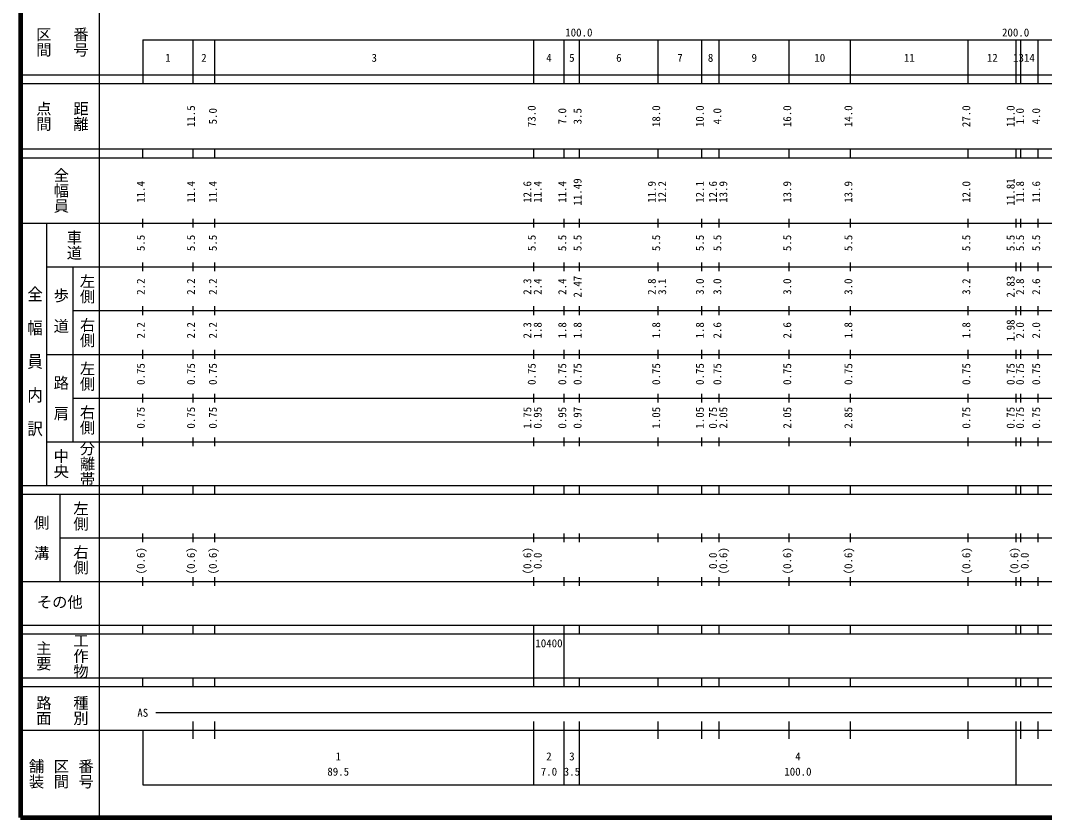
# Model space of a CAD drawing. Units: millimetres on the paper, enlarged 1000 times. Extents: x 40000 to 680000, y 20000 to 380000.
# Drawn here: x 40000 to 274454, y 20000 to 202409 of the extents above; entities that cross this region are included whole.
import ezdxf
from ezdxf.enums import TextEntityAlignment as Align

# ---------------------------------------------------------------- set-up
doc = ezdxf.new("R2010")
doc.units = ezdxf.units.MM
doc.header["$LTSCALE"] = 1000
doc.layers.add('M-TTL', color=2, linetype='Continuous', lineweight=140)
doc.layers.add('M-TTL-BAND', color=7, linetype='Continuous', lineweight=25)
doc.styles.add('@ＭＳ ゴシック', font='')
doc.styles.add('ＭＳ ゴシック', font='')
doc.styles.get('@ＭＳ ゴシック').set_extended_font_data('@MS Gothic')
doc.styles.get('ＭＳ ゴシック').set_extended_font_data('MS Gothic')

msp = doc.modelspace()

# ---------------------------------------------------------------- linework, layer by layer
at = {"layer": 'M-TTL'}
for p, q in [((40000, 380000), (40000, 20000)), ((40000, 20000), (680000, 20000))]:
    msp.add_line(p, q, dxfattribs=at)
at = {"layer": 'M-TTL-BAND'}
for p, q in [((58000, 370000), (58000, 20000)), ((68000, 198000), (579000, 198000)), ((68000, 198000), (68000, 188000)), ((79500, 188000), (79500, 198000)), ((84500, 188000), (84500, 198000)), ((157500, 188000), (157500, 198000)), ((164500, 188000), (164500, 198000)), ((168000, 188000), (168000, 198000)), ((186000, 188000), (186000, 198000)), ((196000, 188000), (196000, 198000)), ((200000, 188000), (200000, 198000)), ((216000, 188000), (216000, 198000)), ((230000, 188000), (230000, 198000)), ((257000, 188000), (257000, 198000)), ((268000, 188000), (268000, 198000)), ((269000, 188000), (269000, 198000)), ((273000, 188000), (273000, 198000)), ((40000, 190000), (579000, 190000)), ((40000, 188000), (579000, 188000)), ((40000, 173000), (579000, 173000)), ((68000, 171000), (68000, 173000)), ((79500, 171000), (79500, 173000)), ((84500, 171000), (84500, 173000)), ((157500, 171000), (157500, 173000)), ((164500, 171000), (164500, 173000)), ((168000, 171000), (168000, 173000)), ((186000, 171000), (186000, 173000)), ((196000, 171000), (196000, 173000)), ((200000, 171000), (200000, 173000)), ((216000, 171000), (216000, 173000)), ((230000, 171000), (230000, 173000)), ((257000, 171000), (257000, 173000)), ((268000, 171000), (268000, 173000)), ((269000, 171000), (269000, 173000)), ((273000, 171000), (273000, 173000)), ((40000, 171000), (579000, 171000)), ((40000, 156000), (579000, 156000)), ((46000, 96000), (46000, 156000)), ((68000, 155000), (68000, 157000)), ((79500, 155000), (79500, 157000)), ((84500, 155000), (84500, 157000)), ((157500, 155000), (157500, 157000)), ((164500, 155000), (164500, 157000)), ((168000, 155000), (168000, 157000)), ((186000, 155000), (186000, 157000)), ((196000, 155000), (196000, 157000)), ((200000, 155000), (200000, 157000)), ((216000, 155000), (216000, 157000)), ((230000, 155000), (230000, 157000)), ((257000, 155000), (257000, 157000)), ((268000, 155000), (268000, 157000)), ((269000, 155000), (269000, 157000)), ((273000, 155000), (273000, 157000)), ((46000, 146000), (579000, 146000)), ((52000, 146000), (52000, 106000)), ((68000, 145000), (68000, 147000)), ((79500, 145000), (79500, 147000)), ((84500, 145000), (84500, 147000)), ((157500, 145000), (157500, 147000)), ((164500, 145000), (164500, 147000)), ((168000, 145000), (168000, 147000)), ((186000, 145000), (186000, 147000)), ((196000, 145000), (196000, 147000)), ((200000, 145000), (200000, 147000)), ((216000, 145000), (216000, 147000)), ((230000, 145000), (230000, 147000)), ((257000, 145000), (257000, 147000)), ((268000, 145000), (268000, 147000)), ((269000, 145000), (269000, 147000)), ((273000, 145000), (273000, 147000)), ((52000, 136000), (579000, 136000)), ((68000, 135000), (68000, 137000)), ((79500, 135000), (79500, 137000)), ((84500, 135000), (84500, 137000)), ((157500, 135000), (157500, 137000)), ((164500, 135000), (164500, 137000)), ((168000, 135000), (168000, 137000)), ((186000, 135000), (186000, 137000)), ((196000, 135000), (196000, 137000)), ((200000, 135000), (200000, 137000)), ((216000, 135000), (216000, 137000)), ((230000, 135000), (230000, 137000)), ((257000, 135000), (257000, 137000)), ((268000, 135000), (268000, 137000)), ((269000, 135000), (269000, 137000)), ((273000, 135000), (273000, 137000)), ((68000, 125000), (68000, 127000)), ((79500, 125000), (79500, 127000)), ((84500, 125000), (84500, 127000)), ((157500, 125000), (157500, 127000)), ((164500, 125000), (164500, 127000)), ((168000, 125000), (168000, 127000)), ((186000, 125000), (186000, 127000)), ((196000, 125000), (196000, 127000)), ((200000, 125000), (200000, 127000)), ((216000, 125000), (216000, 127000)), ((230000, 125000), (230000, 127000)), ((257000, 125000), (257000, 127000)), ((268000, 125000), (268000, 127000)), ((269000, 125000), (269000, 127000)), ((273000, 125000), (273000, 127000)), ((46000, 126000), (579000, 126000)), ((52000, 116000), (579000, 116000)), ((68000, 115000), (68000, 117000)), ((79500, 115000), (79500, 117000)), ((84500, 115000), (84500, 117000)), ((157500, 115000), (157500, 117000)), ((164500, 115000), (164500, 117000)), ((168000, 115000), (168000, 117000)), ((186000, 115000), (186000, 117000)), ((196000, 115000), (196000, 117000)), ((200000, 115000), (200000, 117000)), ((216000, 115000), (216000, 117000)), ((230000, 115000), (230000, 117000)), ((257000, 115000), (257000, 117000)), ((268000, 115000), (268000, 117000)), ((269000, 115000), (269000, 117000)), ((273000, 115000), (273000, 117000)), ((46000, 106000), (579000, 106000)), ((68000, 105000), (68000, 107000)), ((79500, 105000), (79500, 107000)), ((84500, 105000), (84500, 107000)), ((157500, 105000), (157500, 107000)), ((164500, 105000), (164500, 107000)), ((168000, 105000), (168000, 107000)), ((186000, 105000), (186000, 107000)), ((196000, 105000), (196000, 107000)), ((200000, 105000), (200000, 107000)), ((216000, 105000), (216000, 107000)), ((230000, 105000), (230000, 107000)), ((257000, 105000), (257000, 107000)), ((268000, 105000), (268000, 107000)), ((269000, 105000), (269000, 107000)), ((273000, 105000), (273000, 107000)), ((40000, 96000), (579000, 96000)), ((40000, 94000), (579000, 94000)), ((49000, 94000), (49000, 74000)), ((68000, 94000), (68000, 96000)), ((79500, 94000), (79500, 96000)), ((84500, 94000), (84500, 96000)), ((157500, 94000), (157500, 96000)), ((164500, 94000), (164500, 96000)), ((168000, 94000), (168000, 96000)), ((186000, 94000), (186000, 96000)), ((196000, 94000), (196000, 96000)), ((200000, 94000), (200000, 96000)), ((216000, 94000), (216000, 96000)), ((230000, 94000), (230000, 96000)), ((257000, 94000), (257000, 96000)), ((268000, 94000), (268000, 96000)), ((269000, 94000), (269000, 96000)), ((273000, 94000), (273000, 96000)), ((68000, 83000), (68000, 85000)), ((79500, 83000), (79500, 85000)), ((84500, 83000), (84500, 85000)), ((157500, 83000), (157500, 85000)), ((164500, 83000), (164500, 85000)), ((168000, 83000), (168000, 85000)), ((186000, 83000), (186000, 85000)), ((196000, 83000), (196000, 85000)), ((200000, 83000), (200000, 85000)), ((216000, 83000), (216000, 85000)), ((230000, 83000), (230000, 85000)), ((257000, 83000), (257000, 85000)), ((268000, 83000), (268000, 85000)), ((269000, 83000), (269000, 85000)), ((273000, 83000), (273000, 85000)), ((49000, 84000), (579000, 84000)), ((40000, 74000), (579000, 74000)), ((68000, 73000), (68000, 75000)), ((79500, 73000), (79500, 75000)), ((84500, 73000), (84500, 75000)), ((157500, 73000), (157500, 75000)), ((164500, 73000), (164500, 75000)), ((168000, 73000), (168000, 75000)), ((186000, 73000), (186000, 75000)), ((196000, 73000), (196000, 75000)), ((200000, 73000), (200000, 75000)), ((216000, 73000), (216000, 75000)), ((230000, 73000), (230000, 75000)), ((257000, 73000), (257000, 75000)), ((268000, 73000), (268000, 75000)), ((269000, 73000), (269000, 75000)), ((273000, 73000), (273000, 75000)), ((40000, 64000), (579000, 64000)), ((68000, 62000), (68000, 64000)), ((79500, 62000), (79500, 64000)), ((84500, 62000), (84500, 64000)), ((157500, 62000), (157500, 64000)), ((164500, 62000), (164500, 64000)), ((168000, 62000), (168000, 64000)), ((186000, 62000), (186000, 64000)), ((196000, 62000), (196000, 64000)), ((200000, 62000), (200000, 64000)), ((216000, 62000), (216000, 64000)), ((230000, 62000), (230000, 64000)), ((257000, 62000), (257000, 64000)), ((268000, 62000), (268000, 64000)), ((269000, 62000), (269000, 64000)), ((273000, 62000), (273000, 64000)), ((40000, 62000), (579000, 62000)), ((157500, 52000), (157500, 62000)), ((164500, 52000), (164500, 62000)), ((40000, 52000), (579000, 52000)), ((68000, 50000), (68000, 52000)), ((79500, 50000), (79500, 52000)), ((84500, 50000), (84500, 52000)), ((157500, 50000), (157500, 52000)), ((164500, 50000), (164500, 52000)), ((168000, 50000), (168000, 52000)), ((186000, 50000), (186000, 52000)), ((196000, 50000), (196000, 52000)), ((200000, 50000), (200000, 52000)), ((216000, 50000), (216000, 52000)), ((230000, 50000), (230000, 52000)), ((257000, 50000), (257000, 52000)), ((268000, 50000), (268000, 52000)), ((269000, 50000), (269000, 52000)), ((273000, 50000), (273000, 52000)), ((40000, 50000), (579000, 50000)), ((71000, 44000), (565240, 44000)), ((40000, 40000), (579000, 40000)), ((68000, 40000), (68000, 27500)), ((79500, 38000), (79500, 42000)), ((84500, 38000), (84500, 42000)), ((157500, 27500), (157500, 42000)), ((164500, 27500), (164500, 42000)), ((168000, 27500), (168000, 42000)), ((186000, 38000), (186000, 42000)), ((196000, 38000), (196000, 42000)), ((200000, 38000), (200000, 42000)), ((216000, 38000), (216000, 42000)), ((230000, 38000), (230000, 42000)), ((257000, 38000), (257000, 42000)), ((268000, 27500), (268000, 42000)), ((269000, 38000), (269000, 42000)), ((273000, 38000), (273000, 42000)), ((68000, 27500), (579000, 27500))]:
    msp.add_line(p, q, dxfattribs=at)

# ---------------------------------------------------------------- texts
for s, height, rotation, style, p in [('区間', 2566, 270, '@ＭＳ ゴシック', (43250, 201000)), ('番号', 2566, 270, '@ＭＳ ゴシック', (51750, 201000)), ('点間', 2566, 270, '@ＭＳ ゴシック', (43250, 184000)), ('距離', 2566, 270, '@ＭＳ ゴシック', (51750, 184000)), ('11.5', 1833, 90, 'ＭＳ ゴシック', (80500, 178000)), ('5.0', 1833, 90, 'ＭＳ ゴシック', (85500, 178625)), ('73.0', 1833, 90, 'ＭＳ ゴシック', (158500, 178000)), ('7.0', 1833, 90, 'ＭＳ ゴシック', (165500, 178625)), ('3.5', 1833, 90, 'ＭＳ ゴシック', (169000, 178625)), ('18.0', 1833, 90, 'ＭＳ ゴシック', (187000, 178000)), ('10.0', 1833, 90, 'ＭＳ ゴシック', (197000, 178000)), ('4.0', 1833, 90, 'ＭＳ ゴシック', (201000, 178625)), ('16.0', 1833, 90, 'ＭＳ ゴシック', (217000, 178000)), ('14.0', 1833, 90, 'ＭＳ ゴシック', (231000, 178000)), ('27.0', 1833, 90, 'ＭＳ ゴシック', (258000, 178000)), ('11.0', 1833, 90, 'ＭＳ ゴシック', (268151, 178000)), ('1.0', 1833, 90, 'ＭＳ ゴシック', (270316, 178625)), ('4.0', 1833, 90, 'ＭＳ ゴシック', (274000, 178625)), ('全幅員', 2566, 270, '@ＭＳ ゴシック', (47250, 168750)), ('11.4', 1833, 90, 'ＭＳ ゴシック', (69000, 160674)), ('11.4', 1833, 90, 'ＭＳ ゴシック', (80500, 160674)), ('11.4', 1833, 90, 'ＭＳ ゴシック', (85500, 160674)), ('12.6', 1833, 90, 'ＭＳ ゴシック', (157500, 160674)), ('11.4', 1833, 90, 'ＭＳ ゴシック', (159870, 160674)), ('11.4', 1833, 90, 'ＭＳ ゴシック', (165500, 160674)), ('11.49', 1833, 90, 'ＭＳ ゴシック', (169000, 160049)), ('11.9', 1833, 90, 'ＭＳ ゴシック', (186000, 160674)), ('12.2', 1833, 90, 'ＭＳ ゴシック', (188370, 160674)), ('12.1', 1833, 90, 'ＭＳ ゴシック', (197000, 160674)), ('12.6', 1833, 90, 'ＭＳ ゴシック', (200000, 160674)), ('13.9', 1833, 90, 'ＭＳ ゴシック', (202370, 160674)), ('13.9', 1833, 90, 'ＭＳ ゴシック', (217000, 160674)), ('13.9', 1833, 90, 'ＭＳ ゴシック', (231000, 160674)), ('12.0', 1833, 90, 'ＭＳ ゴシック', (258000, 160674)), ('11.81', 1833, 90, 'ＭＳ ゴシック', (268151, 160049)), ('11.8', 1833, 90, 'ＭＳ ゴシック', (270316, 160674)), ('11.6', 1833, 90, 'ＭＳ ゴシック', (274000, 160674)), ('車道', 2566, 270, '@ＭＳ ゴシック', (50250, 154500)), ('5.5', 1833, 90, 'ＭＳ ゴシック', (69000, 149625)), ('5.5', 1833, 90, 'ＭＳ ゴシック', (80500, 149625)), ('5.5', 1833, 90, 'ＭＳ ゴシック', (85500, 149625)), ('5.5', 1833, 90, 'ＭＳ ゴシック', (158500, 149625)), ('5.5', 1833, 90, 'ＭＳ ゴシック', (165500, 149625)), ('5.5', 1833, 90, 'ＭＳ ゴシック', (169000, 149625)), ('5.5', 1833, 90, 'ＭＳ ゴシック', (187000, 149625)), ('5.5', 1833, 90, 'ＭＳ ゴシック', (197000, 149625)), ('5.5', 1833, 90, 'ＭＳ ゴシック', (201000, 149625)), ('5.5', 1833, 90, 'ＭＳ ゴシック', (217000, 149625)), ('5.5', 1833, 90, 'ＭＳ ゴシック', (231000, 149625)), ('5.5', 1833, 90, 'ＭＳ ゴシック', (258000, 149625)), ('5.5', 1833, 90, 'ＭＳ ゴシック', (268151, 149625)), ('5.5', 1833, 90, 'ＭＳ ゴシック', (270316, 149625)), ('5.5', 1833, 90, 'ＭＳ ゴシック', (274000, 149625)), ('左側', 2566, 270, '@ＭＳ ゴシック', (53250, 144500)), ('2.2', 1833, 90, 'ＭＳ ゴシック', (69000, 139625)), ('2.2', 1833, 90, 'ＭＳ ゴシック', (80500, 139625)), ('2.2', 1833, 90, 'ＭＳ ゴシック', (85500, 139625)), ('2.3', 1833, 90, 'ＭＳ ゴシック', (157500, 139625)), ('2.4', 1833, 90, 'ＭＳ ゴシック', (159870, 139625)), ('2.4', 1833, 90, 'ＭＳ ゴシック', (165500, 139625)), ('2.47', 1833, 90, 'ＭＳ ゴシック', (169000, 139000)), ('2.8', 1833, 90, 'ＭＳ ゴシック', (186000, 139625)), ('3.1', 1833, 90, 'ＭＳ ゴシック', (188370, 139625)), ('3.0', 1833, 90, 'ＭＳ ゴシック', (197000, 139625)), ('3.0', 1833, 90, 'ＭＳ ゴシック', (201000, 139625)), ('3.0', 1833, 90, 'ＭＳ ゴシック', (217000, 139625)), ('3.0', 1833, 90, 'ＭＳ ゴシック', (231000, 139625)), ('3.2', 1833, 90, 'ＭＳ ゴシック', (258000, 139625)), ('2.83', 1833, 90, 'ＭＳ ゴシック', (268151, 139000)), ('2.8', 1833, 90, 'ＭＳ ゴシック', (270316, 139625)), ('2.6', 1833, 90, 'ＭＳ ゴシック', (274000, 139625)), ('歩\u3000道', 2566, 270, '@ＭＳ ゴシック', (47250, 141250)), ('右側', 2566, 270, '@ＭＳ ゴシック', (53250, 134500)), ('1.98', 1833, 90, 'ＭＳ ゴシック', (268151, 129000)), ('2.2', 1833, 90, 'ＭＳ ゴシック', (69000, 129625)), ('2.2', 1833, 90, 'ＭＳ ゴシック', (80500, 129625)), ('2.2', 1833, 90, 'ＭＳ ゴシック', (85500, 129625)), ('2.3', 1833, 90, 'ＭＳ ゴシック', (157500, 129625)), ('1.8', 1833, 90, 'ＭＳ ゴシック', (159870, 129625)), ('1.8', 1833, 90, 'ＭＳ ゴシック', (165500, 129625)), ('1.8', 1833, 90, 'ＭＳ ゴシック', (169000, 129625)), ('1.8', 1833, 90, 'ＭＳ ゴシック', (187000, 129625)), ('1.8', 1833, 90, 'ＭＳ ゴシック', (197000, 129625)), ('2.6', 1833, 90, 'ＭＳ ゴシック', (201000, 129625)), ('2.6', 1833, 90, 'ＭＳ ゴシック', (217000, 129625)), ('1.8', 1833, 90, 'ＭＳ ゴシック', (231000, 129625)), ('1.8', 1833, 90, 'ＭＳ ゴシック', (258000, 129625)), ('2.0', 1833, 90, 'ＭＳ ゴシック', (270316, 129625)), ('2.0', 1833, 90, 'ＭＳ ゴシック', (274000, 129625)), ('左側', 2566, 270, '@ＭＳ ゴシック', (53250, 124500)), ('0.75', 1833, 90, 'ＭＳ ゴシック', (69000, 119000)), ('0.75', 1833, 90, 'ＭＳ ゴシック', (80500, 119000)), ('0.75', 1833, 90, 'ＭＳ ゴシック', (85500, 119000)), ('0.75', 1833, 90, 'ＭＳ ゴシック', (158500, 119000)), ('0.75', 1833, 90, 'ＭＳ ゴシック', (165500, 119000)), ('0.75', 1833, 90, 'ＭＳ ゴシック', (169000, 119000)), ('0.75', 1833, 90, 'ＭＳ ゴシック', (187000, 119000)), ('0.75', 1833, 90, 'ＭＳ ゴシック', (197000, 119000)), ('0.75', 1833, 90, 'ＭＳ ゴシック', (201000, 119000)), ('0.75', 1833, 90, 'ＭＳ ゴシック', (217000, 119000)), ('0.75', 1833, 90, 'ＭＳ ゴシック', (231000, 119000)), ('0.75', 1833, 90, 'ＭＳ ゴシック', (258000, 119000)), ('0.75', 1833, 90, 'ＭＳ ゴシック', (268151, 119000)), ('0.75', 1833, 90, 'ＭＳ ゴシック', (270316, 119000)), ('0.75', 1833, 90, 'ＭＳ ゴシック', (274000, 119000)), ('路\u3000肩', 2566, 270, '@ＭＳ ゴシック', (47250, 121250)), ('右側', 2566, 270, '@ＭＳ ゴシック', (53250, 114500)), ('0.75', 1833, 90, 'ＭＳ ゴシック', (69000, 109000)), ('0.75', 1833, 90, 'ＭＳ ゴシック', (80500, 109000)), ('0.75', 1833, 90, 'ＭＳ ゴシック', (85500, 109000)), ('1.75', 1833, 90, 'ＭＳ ゴシック', (157500, 109000)), ('0.95', 1833, 90, 'ＭＳ ゴシック', (159870, 109000)), ('0.95', 1833, 90, 'ＭＳ ゴシック', (165500, 109000)), ('0.97', 1833, 90, 'ＭＳ ゴシック', (169000, 109000)), ('1.05', 1833, 90, 'ＭＳ ゴシック', (187000, 109000)), ('1.05', 1833, 90, 'ＭＳ ゴシック', (197000, 109000)), ('0.75', 1833, 90, 'ＭＳ ゴシック', (200000, 109000)), ('2.05', 1833, 90, 'ＭＳ ゴシック', (202370, 109000)), ('2.05', 1833, 90, 'ＭＳ ゴシック', (217000, 109000)), ('2.85', 1833, 90, 'ＭＳ ゴシック', (231000, 109000)), ('0.75', 1833, 90, 'ＭＳ ゴシック', (258000, 109000)), ('0.75', 1833, 90, 'ＭＳ ゴシック', (268151, 109000)), ('0.75', 1833, 90, 'ＭＳ ゴシック', (270316, 109000)), ('0.75', 1833, 90, 'ＭＳ ゴシック', (274000, 109000)), ('分離帯', 2566, 270, '@ＭＳ ゴシック', (53250, 106250)), ('中央', 2566, 270, '@ＭＳ ゴシック', (47250, 104500)), ('左側', 2566, 270, '@ＭＳ ゴシック', (51750, 92500)), ('側\u3000溝', 2566, 270, '@ＭＳ ゴシック', (42750, 89250)), ('右側', 2566, 270, '@ＭＳ ゴシック', (51750, 82500)), ('(0.6)', 1833, 90, 'ＭＳ ゴシック', (69000, 75639)), ('(0.6)', 1833, 90, 'ＭＳ ゴシック', (80500, 75639)), ('(0.6)', 1833, 90, 'ＭＳ ゴシック', (85500, 75639)), ('(0.6)', 1833, 90, 'ＭＳ ゴシック', (157500, 75639)), ('0.0', 1833, 90, 'ＭＳ ゴシック', (159870, 76889)), ('0.0', 1833, 90, 'ＭＳ ゴシック', (200000, 76889)), ('(0.6)', 1833, 90, 'ＭＳ ゴシック', (202370, 75639)), ('(0.6)', 1833, 90, 'ＭＳ ゴシック', (217000, 75639)), ('(0.6)', 1833, 90, 'ＭＳ ゴシック', (231000, 75639)), ('(0.6)', 1833, 90, 'ＭＳ ゴシック', (258000, 75639)), ('(0.6)', 1833, 90, 'ＭＳ ゴシック', (269000, 75639)), ('(0.6)', 1833, 90, 'ＭＳ ゴシック', (269000, 75639)), ('0.0', 1833, 90, 'ＭＳ ゴシック', (271370, 76889)), ('工作物', 2566, 270, '@ＭＳ ゴシック', (51750, 62250)), ('主要', 2566, 270, '@ＭＳ ゴシック', (43250, 60500)), ('路面', 2566, 270, '@ＭＳ ゴシック', (43250, 48000)), ('種別', 2566, 270, '@ＭＳ ゴシック', (51750, 48000)), ('舗装', 2566, 270, '@ＭＳ ゴシック', (41583, 33500)), ('区間', 2566, 270, '@ＭＳ ゴシック', (47250, 33500)), ('番号', 2566, 270, '@ＭＳ ゴシック', (52917, 33500))]:
    msp.add_text(s, height=height, rotation=rotation, dxfattribs=dict(at, style=style)).set_placement(p, align=Align.BOTTOM_LEFT)
at = {"layer": 'M-TTL-BAND', "style": 'ＭＳ ゴシック'}
for s, height, p in [('100.0', 1833, (164719, 198195)), ('200.0', 1833, (264719, 198195)), ('1', 1833, (73125, 192405)), ('2', 1833, (81375, 192405)), ('3', 1833, (120375, 192405)), ('4', 1833, (160375, 192405)), ('5', 1833, (165625, 192405)), ('6', 1833, (176375, 192405)), ('7', 1833, (190375, 192405)), ('8', 1833, (197375, 192405)), ('9', 1833, (207375, 192405)), ('10', 1833, (221750, 192405)), ('11', 1833, (242250, 192405)), ('12', 1833, (261250, 192405)), ('13', 1833, (267250, 192405)), ('14', 1833, (269750, 192405)), ('その他', 2566, (43750, 67250)), ('10400', 1833, (157875, 58405)), ('AS', 1833, (66750, 42500)), ('1', 1833, (112125, 32523)), ('2', 1833, (160375, 32523)), ('3', 1833, (165625, 32523)), ('4', 1833, (217375, 32523)), ('89.5', 1833, (110250, 29033)), ('7.0', 1833, (159125, 29033)), ('3.5', 1833, (164375, 29033)), ('100.0', 1833, (214875, 29033))]:
    msp.add_text(s, height=height, dxfattribs=at).set_placement(p, align=Align.BOTTOM_LEFT)
at = {"layer": 'M-TTL-BAND', "style": '@ＭＳ ゴシック', "width": 1.1}
msp.add_text('全\u3000幅\u3000員\u3000内\u3000訳', height=2566, rotation=270, dxfattribs=at).set_placement((41250, 141750), align=Align.BOTTOM_LEFT)

doc.saveas('drawing.dxf')
